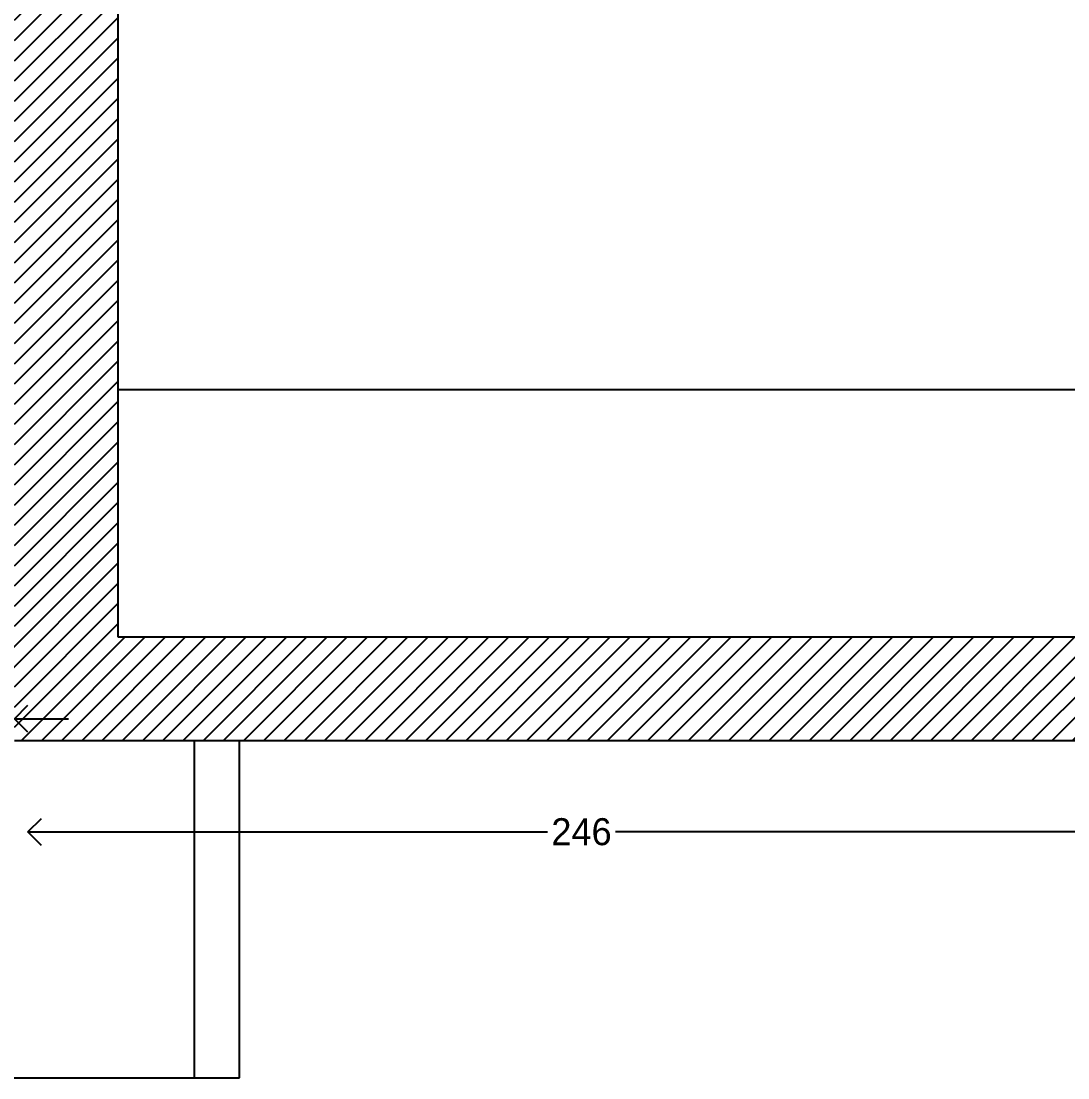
# Model space of a CAD drawing. Header units: metres. Extents: x -16 to 65907, y -5261 to 15511.
# Drawn here: x 18326.7 to 18559.3, y 6415.6 to 6650.5 of the extents above; entities that cross this region are included whole.
import ezdxf

# ---------------------------------------------------------------- set-up
doc = ezdxf.new("R2010")
doc.units = ezdxf.units.M
doc.header["$PDMODE"] = 67
doc.header["$PDSIZE"] = -5
doc.layers.get('0').update_dxf_attribs({"color": 6})
for name, color, linetype in [('BC-DIMENSION', 8, 'Continuous'), ('BC-FURNITURE', 5, 'Continuous'), ('BC-WALLS', 1, 'Continuous'), ('BC-WHITECOLOR', 7, 'Continuous')]:
    doc.layers.add(name, color=color, linetype=linetype)
doc.styles.add('BC-1IN10-3', font='FreeSans.ttf', dxfattribs={"height": 6})
doc.dimstyles.new('BC-1IN10-3', dxfattribs={"dimtxt": 6, "dimasz": 6, "dimexe": 0.18, "dimexo": 0.0625, "dimgap": 1, "dimtad": 0, "dimtoh": 1, "dimzin": 12, "dimdsep": 46, "dimtxsty": 'BC-1IN10-3', "dimblk": 'OPEN90', "dimcen": 0.09, "dimse1": 1, "dimse2": 1, "dimclrd": 256, "dimclre": 256, "dimclrt": 7, "dimadec": 0, "dimazin": 0, "dimtfac": 1, "dimtdec": 1, "dimtofl": 0, "dimtmove": 1, "dimatfit": 3, "dimldrblk": 'OPEN90', "dimfxl": 0, "dimtolj": 1, "dimtzin": 0, "dimlwd": -3, "dimarcsym": 0})

# ---------------------------------------------------------------- blocks, each defined once
blk = doc.blocks.new('_OPEN90')
at = {"color": 0, "linetype": 'ByBlock'}
for p, q in [((-0.5, 0.5), (0, 0)), ((0, 0), (-1, 0)), ((0, 0), (-0.5, -0.5))]:
    blk.add_line(p, q, dxfattribs=at)
blk = doc.blocks.new('*D2224')
at = {"layer": 'BC-DIMENSION', "linetype": 'Continuous', "lineweight": -3}
for p, q in [((18334.21, 6470.26), (18443.67, 6470.26)), ((18568.21, 6470.26), (18458.76, 6470.26))]:
    blk.add_line(p, q, dxfattribs=at)
at = {"layer": 'Defpoints', "color": 0}
for p in [(18574.21, 6513.59), (18328.21, 6492.39), (18328.21, 6470.26)]:
    blk.add_point(p, dxfattribs=at)
at = {"layer": 'BC-DIMENSION', "lineweight": -3, "xscale": 6, "yscale": 6, "zscale": 6, "rotation": 180}
blk.add_blockref('_OPEN90', (18328.21, 6470.26), dxfattribs=at)
at = {"layer": 'BC-DIMENSION', "lineweight": -3, "xscale": 6, "yscale": 6, "zscale": 6}
blk.add_blockref('_OPEN90', (18574.21, 6470.26), dxfattribs=at)
at = {"layer": 'BC-DIMENSION', "color": 7, "insert": (18451.21, 6470.26), "char_height": 6, "attachment_point": 5, "style": 'BC-1IN10-3'}
blk.add_mtext('\\A1;246', dxfattribs=at)
blk = doc.blocks.new('*D2225')
at = {"layer": 'BC-DIMENSION', "linetype": 'Continuous', "lineweight": -3}
for p, q in [((18309.21, 6495.39), (18303.21, 6495.39)), ((18331.21, 6495.39), (18337.21, 6495.39))]:
    blk.add_line(p, q, dxfattribs=at)
at = {"layer": 'Defpoints', "color": 0}
for p in [(18315.21, 6503.59), (18325.21, 6503.59), (18315.21, 6495.39)]:
    blk.add_point(p, dxfattribs=at)
at = {"layer": 'BC-DIMENSION', "lineweight": -3, "xscale": 6, "yscale": 6, "zscale": 6}
blk.add_blockref('_OPEN90', (18315.21, 6495.39), dxfattribs=at)
at = {"layer": 'BC-DIMENSION', "lineweight": -3, "xscale": 6, "yscale": 6, "zscale": 6, "rotation": 180}
blk.add_blockref('_OPEN90', (18325.21, 6495.39), dxfattribs=at)
at = {"layer": 'BC-DIMENSION', "color": 7, "insert": (18320.21, 6495.39), "char_height": 6, "attachment_point": 5, "style": 'BC-1IN10-3'}
blk.add_mtext('\\A1;10', dxfattribs=at)

msp = doc.modelspace()

# ---------------------------------------------------------------- hatches: boundary and pattern name
at = {"layer": 'BC-DIMENSION', "linetype": 'Continuous'}
h = msp.add_hatch(dxfattribs=at)
h.set_pattern_fill('ANSI31', color=256, style=0)
h.set_pattern_definition([(45, (-1743.164, 9158.644), (-2.24506403, 2.24506403), [])])
h.paths.add_polyline_path([(18701.213, 6617.597), (18701.213, 6932.716), (18688.213, 6932.716), (18685.153, 6932.716), (18680.866, 6932.716), (18679.344, 6932.716), (18678.213, 6932.716), (18678.213, 6617.597)])
h.paths.add_polyline_path([(18574.213, 6490.587), (18574.213, 6513.587), (18348.213, 6513.587), (18348.213, 6944.216), (18325.213, 6944.216), (18325.213, 6680.016), (18325.213, 6513.587), (18315.213, 6513.587), (18315.213, 6503.587), (18325.213, 6503.587), (18325.213, 6490.587)])
h.paths.add_polyline_path([(18225.213, 6503.587), (18225.213, 6513.587), (18044.213, 6513.587), (18044.213, 6490.587), (18215.213, 6490.587), (18215.213, 6503.587)])
h.paths.add_polyline_path([(18193.213, 6657.016), (18193.213, 6680.016), (18051.312, 6680.016), (18051.326, 6657.016)])
h.paths.add_polyline_path([(17862.213, 6780.016), (17862.213, 6934.216), (17849.213, 6934.216), (17846.153, 6934.216), (17841.866, 6934.216), (17840.344, 6934.216), (17839.213, 6934.216), (17839.213, 6780.016), (17842.274, 6780.016), (17846.561, 6780.016), (17848.083, 6780.016), (17849.213, 6780.016)])
h.paths.add_polyline_path([(17862.213, 6645.587), (17862.213, 6680.016), (17839.213, 6680.016), (17839.213, 6645.587)])

# ---------------------------------------------------------------- linework, layer by layer
at = {"layer": 'BC-FURNITURE'}
msp.add_line((18348.213, 6568.587), (18601.213, 6568.587), dxfattribs=at)
at = {"layer": 'BC-WALLS'}
for p, q in [((18348.213, 6944.216), (18348.213, 6513.587)), ((18348.213, 6513.587), (18574.213, 6513.587)), ((18325.213, 6490.587), (18574.213, 6490.587))]:
    msp.add_line(p, q, dxfattribs=at)
at = {"layer": 'BC-WHITECOLOR'}
for p, q in [((18365.255, 6415.581), (18365.213, 6490.581)), ((18375.255, 6415.587), (18375.213, 6490.587)), ((18165.213, 6415.587), (18375.255, 6415.587))]:
    msp.add_line(p, q, dxfattribs=at)

# ---------------------------------------------------------------- dimensions: what is measured, and where the dimension line sits
at = {"layer": 'BC-DIMENSION', "linetype": 'Continuous'}
for base, p1, p2, picture, middle in [((18328.213, 6470.257), (18574.213, 6513.587), (18328.213, 6492.392), '*D2224', (18451.213, 6470.257)), ((18315.213, 6495.392), (18325.213, 6503.587), (18315.213, 6503.587), '*D2225', (18320.213, 6495.392))]:
    dim = msp.add_linear_dim(base=base, p1=p1, p2=p2, dimstyle='BC-1IN10-3', override={"dimlfac": 1}, dxfattribs=at)
    dim.commit()
    dim.dimension.update_dxf_attribs({"geometry": picture, "text_midpoint": middle})

doc.saveas('drawing.dxf')
